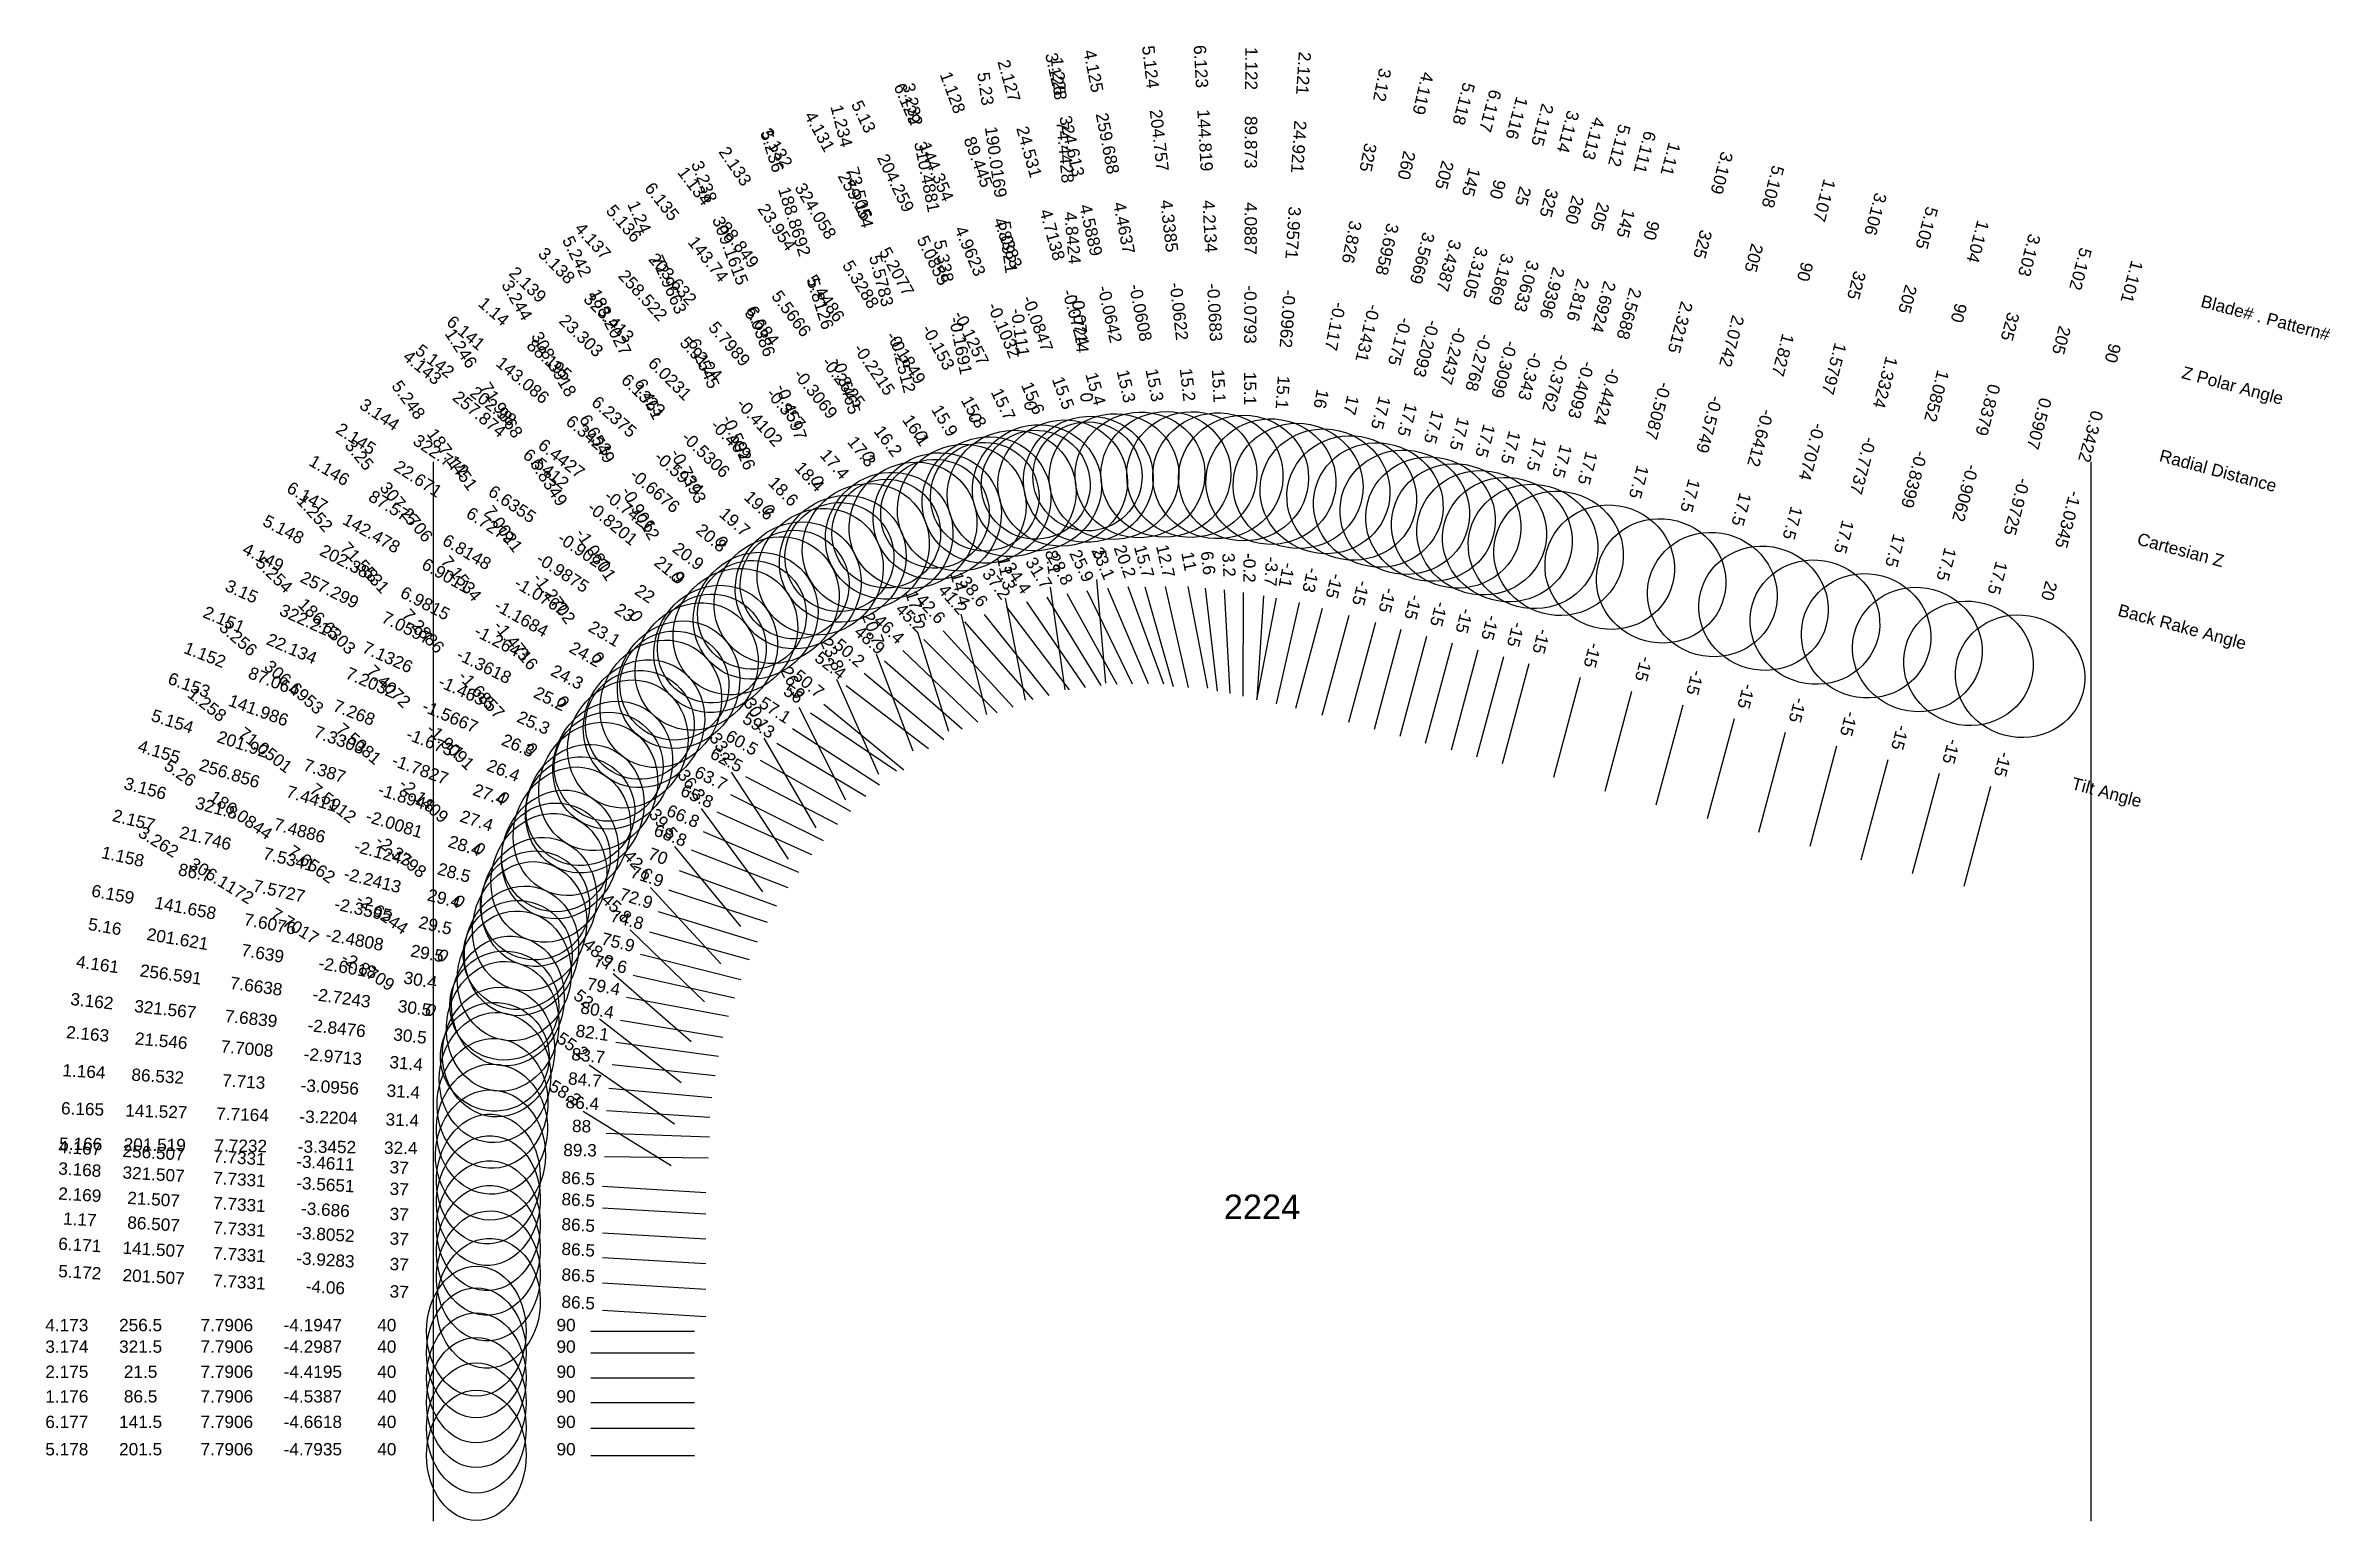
# Model space of a CAD drawing. Header units: inches. Extents: x 26.1 to 37.2, y 12.9 to 20.
import ezdxf
from ezdxf.enums import TextEntityAlignment as Align

# ---------------------------------------------------------------- set-up
doc = ezdxf.new("R2010")
doc.units = ezdxf.units.IN
doc.header["$MEASUREMENT"] = 0
for name, color, linetype, true_color in [('Blade_1', 30, 'Continuous', 0xff7f00), ('Blade_2', 7, 'Continuous', 0xcccc00), ('Blade_3', 7, 'Continuous', 0x00cc00), ('Blade_4', 7, 'Continuous', 0x00cccc), ('Blade_5', 7, 'Continuous', 0x0066cc), ('Blade_6', 190, 'Continuous', 0x7f00ff)]:
    doc.layers.add(name, color=color, linetype=linetype, true_color=true_color)
doc.styles.get("Standard").update_dxf_attribs({"font": 'arial.ttf'})

msp = doc.modelspace()

# ---------------------------------------------------------------- linework, layer by layer
for p, q in [((28, 18), (28, 12.888)), ((36, 18), (36, 12.888))]:
    msp.add_line(p, q)
at = {"layer": 'Blade_1'}
for p, q in [((31.201, 17.431), (31.245, 16.932)), ((31.352, 17.398), (31.524, 16.928)), ((31.909, 17.369), (31.907, 16.869)), ((30.546, 17.265), (30.67, 16.78)), ((30.767, 17.298), (31.069, 16.9)), ((32.547, 17.224), (32.417, 16.741)), ((30.178, 17.04), (30.554, 16.711)), ((33.288, 17.025), (33.159, 16.542)), ((29.947, 16.95), (30.149, 16.492)), ((34.03, 16.826), (33.901, 16.343)), ((29.659, 16.642), (30.089, 16.387)), ((34.772, 16.627), (34.643, 16.144)), ((29.439, 16.502), (29.713, 16.083)), ((35.515, 16.433), (35.386, 15.95)), ((29.246, 16.127), (29.712, 15.946)), ((29.05, 15.946), (29.388, 15.578)), ((28.966, 15.522), (29.454, 15.414)), ((28.803, 15.312), (29.197, 15.005)), ((28.837, 14.87), (29.336, 14.838)), ((28.817, 14.161), (29.316, 14.131)), ((28.761, 13.461), (29.261, 13.461))]:
    msp.add_line(p, q, dxfattribs=at)
for centre, major_axis, ratio in [((31.162, 17.915), (0.295, 0.108), 0.963559), ((31.158, 17.929), (0.262, 0.023), 1), ((31.911, 17.921), (0.314, -0.001), 0.965468), ((30.433, 17.737), (0.25, 0.19), 0.960276), ((32.689, 17.756), (0.303, -0.081), 0.953717), ((30.422, 17.749), (0.254, 0.065), 1), ((33.431, 17.558), (0.303, -0.081), 0.953717), ((29.762, 17.403), (0.207, 0.236), 0.941286), ((29.745, 17.407), (0.24, 0.106), 1), ((34.173, 17.359), (0.303, -0.081), 0.953717), ((34.915, 17.16), (0.303, -0.081), 0.953717), ((29.185, 16.924), (0.16, 0.27), 0.919505), ((29.165, 16.92), (0.22, 0.144), 1), ((35.658, 16.965), (0.303, -0.081), 0.939693), ((28.732, 16.326), (0.114, 0.293), 0.895777), ((28.711, 16.314), (0.193, 0.178), 1), ((28.409, 15.62), (0.162, 0.207), 1), ((28.427, 15.64), (0.068, 0.307), 0.870696), ((28.287, 14.904), (0.02, 0.313), 0.853282), ((28.267, 14.195), (0.019, 0.313), 0.798976), ((28.209, 13.461), (0, 0.314), 0.766045)]:
    msp.add_ellipse(centre, major_axis=major_axis, ratio=ratio, dxfattribs=at)
at = {"layer": 'Blade_2'}
for p, q in [((30.863, 17.324), (31.146, 16.911)), ((31.435, 17.397), (31.571, 16.915)), ((32.007, 17.353), (31.975, 16.855)), ((30.267, 17.089), (30.629, 16.744)), ((32.67, 17.19), (32.541, 16.708)), ((29.735, 16.713), (30.155, 16.441)), ((29.304, 16.216), (29.763, 16.02)), ((29.001, 15.624), (29.485, 15.502)), ((28.848, 14.978), (29.346, 14.932)), ((28.817, 14.28), (29.316, 14.25)), ((28.761, 13.58), (29.261, 13.58))]:
    msp.add_line(p, q, dxfattribs=at)
for centre, major_axis, ratio in [((31.286, 17.928), (0.302, 0.085), 0.963979), ((32.043, 17.904), (0.313, -0.02), 0.96565), ((30.551, 17.778), (0.259, 0.178), 0.960904), ((32.813, 17.723), (0.303, -0.081), 0.953717), ((29.868, 17.469), (0.217, 0.227), 0.942024), ((29.272, 17.012), (0.171, 0.264), 0.920233), ((28.797, 16.433), (0.124, 0.289), 0.896342), ((28.466, 15.759), (0.077, 0.304), 0.871081), ((28.299, 15.029), (0.029, 0.313), 0.853406), ((28.267, 14.314), (0.019, 0.313), 0.798976), ((28.209, 13.58), (0, 0.314), 0.766045)]:
    msp.add_ellipse(centre, major_axis=major_axis, ratio=ratio, dxfattribs=at)
at = {"layer": 'Blade_3'}
for p, q in [((30.76, 17.341), (30.858, 16.85)), ((30.961, 17.346), (31.223, 16.92)), ((31.533, 17.398), (31.643, 16.91)), ((32.069, 17.342), (31.973, 16.851)), ((30.368, 17.142), (30.722, 16.789)), ((32.794, 17.157), (32.665, 16.674)), ((30.138, 17.073), (30.315, 16.605)), ((33.536, 16.959), (33.406, 16.476)), ((29.822, 16.789), (30.236, 16.509)), ((34.278, 16.76), (34.148, 16.277)), ((29.596, 16.666), (29.847, 16.234)), ((35.019, 16.561), (34.89, 16.078)), ((29.37, 16.31), (29.826, 16.105)), ((29.165, 16.143), (29.483, 15.757)), ((29.044, 15.731), (29.526, 15.599)), ((28.869, 15.53), (29.245, 15.202)), ((28.864, 15.092), (29.361, 15.038)), ((28.724, 14.866), (29.149, 14.604)), ((28.817, 14.401), (29.316, 14.371)), ((28.761, 13.701), (29.261, 13.701))]:
    msp.add_line(p, q, dxfattribs=at)
for centre, major_axis, ratio in [((31.411, 17.936), (0.306, 0.069), 0.964359), ((32.174, 17.883), (0.308, -0.06), 0.961262), ((30.671, 17.815), (0.267, 0.165), 0.961503), ((30.662, 17.831), (0.257, 0.051), 1), ((32.937, 17.69), (0.303, -0.081), 0.953717), ((29.977, 17.531), (0.221, 0.223), 0.947961), ((29.961, 17.54), (0.246, 0.093), 1), ((33.678, 17.491), (0.303, -0.081), 0.953717), ((34.42, 17.293), (0.303, -0.081), 0.953717), ((29.364, 17.097), (0.176, 0.26), 0.927018), ((35.162, 17.094), (0.303, -0.081), 0.953717), ((29.345, 17.099), (0.227, 0.132), 1), ((28.867, 16.536), (0.129, 0.286), 0.903825), ((28.847, 16.528), (0.203, 0.167), 1), ((28.511, 15.876), (0.082, 0.303), 0.879147), ((28.492, 15.859), (0.173, 0.198), 1), ((28.316, 15.152), (0.034, 0.312), 0.861704), ((28.298, 15.129), (0.138, 0.223), 1), ((28.267, 14.435), (0.019, 0.313), 0.798976), ((28.209, 13.701), (0, 0.314), 0.766045)]:
    msp.add_ellipse(centre, major_axis=major_axis, ratio=ratio, dxfattribs=at)
at = {"layer": 'Blade_4'}
for p, q in [((31.058, 17.364), (31.299, 16.926)), ((31.642, 17.398), (31.737, 16.907)), ((32.18, 17.32), (32.068, 16.832)), ((30.461, 17.184), (30.799, 16.816)), ((32.918, 17.124), (32.788, 16.641)), ((29.885, 16.83), (30.272, 16.514)), ((29.435, 16.394), (29.883, 16.173)), ((29.086, 15.83), (29.564, 15.683)), ((28.882, 15.2), (29.378, 15.132)), ((28.817, 14.505), (29.316, 14.475)), ((28.761, 13.805), (29.261, 13.805))]:
    msp.add_line(p, q, dxfattribs=at)
for centre, major_axis, ratio in [((30.792, 17.847), (0.275, 0.151), 0.96207), ((31.536, 17.939), (0.308, 0.06), 0.964699), ((32.304, 17.857), (0.306, -0.071), 0.956305), ((33.06, 17.657), (0.303, -0.081), 0.953717), ((30.088, 17.59), (0.231, 0.212), 0.948678), ((29.459, 17.18), (0.199, 0.243), 0.927772), ((28.94, 16.638), (0.139, 0.282), 0.904491), ((28.559, 15.992), (0.092, 0.3), 0.879614), ((28.336, 15.276), (0.043, 0.311), 0.861908), ((28.267, 14.539), (0.019, 0.313), 0.798976), ((28.209, 13.805), (0, 0.314), 0.766045)]:
    msp.add_ellipse(centre, major_axis=major_axis, ratio=ratio, dxfattribs=at)
at = {"layer": 'Blade_5'}
for p, q in [((30.978, 17.394), (31.049, 16.899)), ((31.155, 17.378), (31.374, 16.929)), ((31.725, 17.39), (31.783, 16.893)), ((30.564, 17.228), (30.894, 16.852)), ((32.29, 17.292), (32.161, 16.809)), ((30.338, 17.177), (30.488, 16.7)), ((33.041, 17.091), (32.912, 16.608)), ((29.994, 16.921), (30.391, 16.616)), ((33.783, 16.892), (33.654, 16.409)), ((29.765, 16.815), (29.991, 16.369)), ((34.525, 16.694), (34.395, 16.211)), ((29.508, 16.481), (29.952, 16.251)), ((35.267, 16.495), (35.137, 16.012)), ((29.294, 16.327), (29.59, 15.924)), ((29.137, 15.934), (29.612, 15.778)), ((28.951, 15.742), (29.31, 15.394)), ((28.905, 15.306), (29.398, 15.223)), ((28.754, 15.09), (29.165, 14.805)), ((28.828, 14.648), (29.328, 14.642)), ((28.817, 13.906), (29.316, 13.876)), ((28.761, 13.206), (29.261, 13.206))]:
    msp.add_line(p, q, dxfattribs=at)
for centre, major_axis, ratio in [((30.914, 17.874), (0.282, 0.137), 0.962603), ((31.661, 17.938), (0.312, 0.036), 0.964997), ((30.908, 17.889), (0.26, 0.037), 1), ((32.433, 17.825), (0.303, -0.081), 0.953717), ((30.201, 17.643), (0.236, 0.207), 0.954302), ((30.187, 17.653), (0.25, 0.079), 1), ((33.184, 17.624), (0.303, -0.081), 0.953717), ((33.926, 17.425), (0.303, -0.081), 0.953717), ((29.557, 17.257), (0.191, 0.249), 0.93429), ((29.539, 17.261), (0.234, 0.119), 1), ((34.668, 17.226), (0.303, -0.081), 0.953717), ((35.409, 17.027), (0.303, -0.081), 0.953717), ((29.018, 16.736), (0.145, 0.279), 0.911758), ((28.998, 16.73), (0.212, 0.155), 1), ((28.613, 16.105), (0.098, 0.298), 0.887497), ((28.593, 16.091), (0.183, 0.188), 1), ((28.344, 15.376), (0.15, 0.216), 1), ((28.361, 15.398), (0.052, 0.31), 0.862158), ((28.277, 14.655), (0.004, 0.314), 0.844795), ((28.267, 13.94), (0.019, 0.313), 0.798976), ((28.209, 13.206), (0, 0.314), 0.766045)]:
    msp.add_ellipse(centre, major_axis=major_axis, ratio=ratio, dxfattribs=at)
at = {"layer": 'Blade_6'}
for p, q in [((31.254, 17.39), (31.45, 16.93)), ((31.817, 17.381), (31.845, 16.882)), ((30.66, 17.262), (30.972, 16.872)), ((32.419, 17.258), (32.289, 16.775)), ((30.081, 16.979), (30.465, 16.659)), ((33.165, 17.058), (33.035, 16.575)), ((29.579, 16.56), (30.014, 16.314)), ((29.188, 16.028), (29.657, 15.857)), ((28.934, 15.417), (29.426, 15.325)), ((28.835, 14.761), (29.334, 14.743)), ((28.817, 14.038), (29.316, 14.008)), ((28.761, 13.338), (29.261, 13.338))]:
    msp.add_line(p, q, dxfattribs=at)
for centre, major_axis, ratio in [((31.038, 17.897), (0.289, 0.123), 0.9631), ((31.787, 17.932), (0.314, 0.018), 0.965253), ((32.561, 17.791), (0.303, -0.081), 0.953717), ((30.316, 17.693), (0.245, 0.196), 0.954982), ((33.308, 17.591), (0.303, -0.081), 0.953717), ((29.658, 17.332), (0.201, 0.241), 0.935045), ((29.099, 16.832), (0.155, 0.273), 0.912464), ((28.67, 16.217), (0.108, 0.295), 0.888044), ((28.392, 15.519), (0.058, 0.309), 0.870345), ((28.284, 14.78), (0.011, 0.314), 0.853245), ((28.267, 14.072), (0.019, 0.313), 0.798976), ((28.209, 13.338), (0, 0.314), 0.766045)]:
    msp.add_ellipse(centre, major_axis=major_axis, ratio=ratio, dxfattribs=at)

# ---------------------------------------------------------------- texts
for s, height, p in [('Blade# . Pattern#', 0.05937, (36.533, 18.777)), ('Z Polar Angle', 0.05937, (36.441, 18.433)), ('Radial Distance', 0.05937, (36.333, 18.032)), ('Cartesian Z', 0.05937, (36.226, 17.63)), ('Back Rake Angle', 0.05937, (36.133, 17.286)), ('Tilt Angle', 0.0594, (35.909, 16.45))]:
    msp.add_text(s, height=height, rotation=345).set_placement(p, align=Align.MIDDLE_LEFT)
msp.add_text('2224', height=0.1187).set_placement((32, 14.405), align=Align.MIDDLE_CENTER)
at = {"layer": 'Blade_1'}
for s, rotation, p in [('1.122', 269.7896, (31.919, 19.897)), ('1.128', 290.1624, (30.48, 19.771)), ('1.228', 275, (30.99, 19.846)), ('1.116', 255, (33.201, 19.665)), ('1.234', 284.4, (29.943, 19.613)), ('74.4428', 275, (31.021, 19.491)), ('89.873', 269.7896, (31.917, 19.541)), ('89.445', 290.1624, (30.603, 19.436)), ('1.11', 255, (33.943, 19.467)), ('1.134', 307.1694, (29.239, 19.312)), ('73.5054', 284.4, (30.032, 19.268)), ('90', 255, (33.109, 19.321)), ('1.107', 255, (34.685, 19.268)), ('1.24', 293.8, (28.969, 19.169)), ('4.8424', 275, (31.057, 19.077)), ('4.0887', 269.7896, (31.916, 19.125)), ('88.849', 307.1694, (29.454, 19.029)), ('4.8383', 290.1624, (30.746, 19.046)), ('90', 255, (33.851, 19.123)), ('1.104', 255, (35.426, 19.069)), ('72.9663', 293.8, (29.112, 18.843)), ('5.5783', 284.4, (30.135, 18.866)), ('3.3105', 255, (33.001, 18.92)), ('1.101', 255, (36.169, 18.875)), ('90', 255, (34.592, 18.924)), ('1.14', 318.855, (28.274, 18.703)), ('5.5666', 307.1694, (29.706, 18.697)), ('-0.0847', 290.1624, (30.89, 18.656)), ('-0.0714', 275, (31.093, 18.663)), ('-0.0793', 269.7896, (31.914, 18.71)), ('2.5688', 255, (33.743, 18.721)), ('90', 255, (35.334, 18.725)), ('1.246', 303.2, (28.111, 18.531)), ('-0.2437', 255, (32.894, 18.518)), ('88.195', 318.855, (28.542, 18.469)), ('6.2545', 293.8, (29.28, 18.462)), ('-0.2512', 284.4, (30.238, 18.463)), ('1.827', 255, (34.485, 18.522)), ('90', 255, (36.077, 18.531)), ('-0.2625', 307.1694, (29.957, 18.366)), ('15.1', 269.7896, (31.913, 18.353)), ('-0.4424', 255, (33.635, 18.32)), ('1.0852', 255, (35.227, 18.324)), ('71.9868', 303.2, (28.306, 18.233)), ('6.2375', 318.855, (28.855, 18.195)), ('15.5', 290.1624, (31.013, 18.322)), ('0', 275, (31.124, 18.308)), ('-0.5926', 293.8, (29.448, 18.082)), ('17.5', 255, (32.801, 18.174)), ('-0.6412', 255, (34.377, 18.121)), ('0.3422', 255, (35.97, 18.129)), ('16.2', 307.1694, (30.172, 18.082)), ('0', 284.4, (30.327, 18.118)), ('1.146', 329.3104, (27.485, 17.933)), ('6.8349', 303.2, (28.534, 17.885)), ('-0.5974', 318.855, (29.168, 17.922)), ('17.5', 255, (33.543, 17.976)), ('-0.8399', 255, (35.119, 17.922)), ('87.575', 329.3104, (27.792, 17.751)), ('1.252', 312.6, (27.408, 17.731)), ('19.7', 318.855, (29.437, 17.687)), ('0', 293.8, (29.592, 17.756)), ('17.5', 255, (34.285, 17.777)), ('-1.0345', 255, (35.862, 17.728)), ('6.8148', 329.3104, (28.149, 17.539)), ('-1.0801', 303.2, (28.761, 17.537)), ('17.5', 255, (35.027, 17.578)), ('71.5531', 312.6, (27.65, 17.469)), ('5', 275, (31.191, 17.549)), ('20.2', 290.1624, (31.311, 17.509)), ('-0.2', 269.7896, (31.91, 17.488)), ('-1.0762', 329.3104, (28.507, 17.326)), ('14.4', 284.4, (30.516, 17.38)), ('37.2', 307.1694, (30.695, 17.393)), ('20', 255, (35.77, 17.384)), ('-15', 255, (32.577, 17.338)), ('7.2886', 312.6, (27.931, 17.163)), ('23.1', 329.3104, (28.813, 17.145)), ('0', 303.2, (28.956, 17.239)), ('48.9', 318.855, (30.088, 17.118)), ('1.152', 338.8029, (26.889, 17.041)), ('23.8', 293.8, (29.899, 17.059)), ('-15', 255, (33.319, 17.14)), ('87.064', 338.8029, (27.221, 16.912)), ('-15', 255, (34.061, 16.941)), ('1.258', 322, (26.892, 16.805)), ('-1.6857', 312.6, (28.212, 16.857)), ('7.268', 338.8029, (27.609, 16.762)), ('59.3', 329.3104, (29.557, 16.703)), ('-15', 255, (34.803, 16.742)), ('71.0501', 322, (27.173, 16.586)), ('-1.6737', 338.8029, (27.996, 16.612)), ('33.2', 303.2, (29.374, 16.601)), ('26.4', 338.8029, (28.329, 16.483)), ('0', 312.6, (28.453, 16.595)), ('-15', 255, (35.546, 16.547)), ('7.5912', 322, (27.5, 16.33)), ('68.8', 338.8029, (29.135, 16.17)), ('1.158', 347.5726, (26.497, 16.066)), ('-2.3798', 322, (27.828, 16.074)), ('42.6', 312.6, (28.969, 16.034)), ('86.7', 347.5726, (26.845, 15.989)), ('7.5727', 347.5726, (27.251, 15.9)), ('-2.3595', 347.5726, (27.657, 15.81)), ('0', 322, (28.108, 15.855)), ('29.5', 347.5726, (28.005, 15.734)), ('77.6', 347.5726, (28.85, 15.547)), ('52', 322, (28.709, 15.385)), ('1.164', 356.3989, (26.314, 15.029)), ('86.532', 356.3989, (26.67, 15.006)), ('7.713', 356.3989, (27.085, 14.98)), ('-3.0956', 356.3989, (27.5, 14.954)), ('31.4', 356.3989, (27.855, 14.932)), ('86.4', 356.3989, (28.719, 14.877)), ('1.17', 356.5182, (26.294, 14.315)), ('86.507', 356.5182, (26.65, 14.293)), ('7.7331', 356.5182, (27.064, 14.268)), ('-3.8052', 356.5182, (27.479, 14.243)), ('37', 356.5182, (27.835, 14.221)), ('86.5', 356.5182, (28.699, 14.169)), ('1.176', 360, (26.233, 13.461)), ('86.5', 360, (26.589, 13.461)), ('7.7906', 360, (27.005, 13.461)), ('-4.5387', 360, (27.42, 13.461)), ('40', 360, (27.777, 13.461)), ('90', 360, (28.642, 13.461))]:
    msp.add_text(s, height=0.0594, rotation=rotation, dxfattribs=at).set_placement(p, align=Align.CENTER)
at = {"layer": 'Blade_2'}
for s, rotation, p in [('2.121', 266.2793, (32.171, 19.876)), ('2.127', 285.7018, (30.751, 19.83)), ('24.921', 266.2793, (32.148, 19.521)), ('2.115', 255, (33.325, 19.632)), ('2.133', 304.4301, (29.434, 19.409)), ('24.531', 285.7018, (30.848, 19.487)), ('25', 255, (33.232, 19.288)), ('23.954', 304.4301, (29.635, 19.115)), ('4.7138', 285.7018, (30.96, 19.087)), ('3.9571', 266.2793, (32.121, 19.106)), ('3.1869', 255, (33.125, 18.887)), ('2.139', 316.3903, (28.437, 18.833)), ('5.4486', 304.4301, (29.87, 18.772)), ('-0.0724', 285.7018, (31.073, 18.687)), ('-0.0962', 266.2793, (32.094, 18.691)), ('23.303', 316.3903, (28.695, 18.587)), ('-0.2215', 304.4301, (30.105, 18.429)), ('-0.2768', 255, (33.017, 18.485)), ('6.1323', 316.3903, (28.995, 18.3)), ('15.4', 285.7018, (31.169, 18.344)), ('15.1', 266.2793, (32.071, 18.336)), ('16.1', 304.4301, (30.307, 18.135)), ('17.5', 255, (32.925, 18.141)), ('2.145', 327.1, (27.613, 18.086)), ('-0.5306', 316.3903, (29.296, 18.014)), ('22.671', 327.1, (27.912, 17.893)), ('6.7279', 327.1, (28.261, 17.667)), ('19.6', 316.3903, (29.554, 17.768)), ('-0.9875', 327.1, (28.61, 17.441)), ('15.7', 285.7018, (31.403, 17.511)), ('-3.7', 266.2793, (32.015, 17.472)), ('34.4', 304.4301, (30.796, 17.422)), ('23', 327.1, (28.909, 17.248)), ('-15', 255, (32.701, 17.305)), ('2.151', 336.8272, (26.98, 17.211)), ('46.4', 316.3903, (30.181, 17.171)), ('22.134', 336.8272, (27.307, 17.071)), ('7.2032', 336.8272, (27.689, 16.907)), ('57.1', 327.1, (29.635, 16.777)), ('-1.5667', 336.8272, (28.071, 16.744)), ('26.3', 336.8272, (28.399, 16.604)), ('2.157', 345.8527, (26.549, 16.242)), ('66.8', 336.8272, (29.195, 16.263)), ('21.746', 345.8527, (26.895, 16.155)), ('7.5341', 345.8527, (27.298, 16.053)), ('-2.2413', 345.8527, (27.701, 15.952)), ('29.4', 345.8527, (28.046, 15.864)), ('75.9', 345.8527, (28.886, 15.653)), ('2.163', 354.7329, (26.331, 15.21)), ('21.546', 354.7329, (26.686, 15.177)), ('7.7008', 354.7329, (27.1, 15.139)), ('-2.9713', 354.7329, (27.514, 15.101)), ('31.4', 354.7329, (27.868, 15.068)), ('84.7', 354.7329, (28.73, 14.989)), ('2.169', 356.5182, (26.294, 14.434)), ('21.507', 356.5182, (26.65, 14.412)), ('7.7331', 356.5182, (27.064, 14.387)), ('-3.686', 356.5182, (27.479, 14.362)), ('37', 356.5182, (27.835, 14.34)), ('86.5', 356.5182, (28.699, 14.288)), ('2.175', 360, (26.233, 13.58)), ('21.5', 360, (26.589, 13.58)), ('7.7906', 360, (27.005, 13.58)), ('-4.4195', 360, (27.42, 13.58)), ('40', 360, (27.777, 13.58)), ('90', 360, (28.642, 13.58))]:
    msp.add_text(s, height=0.0594, rotation=rotation, dxfattribs=at).set_placement(p, align=Align.CENTER)
at = {"layer": 'Blade_3'}
for s, rotation, p in [('3.126', 282.7262, (30.976, 19.864)), ('3.12', 259, (32.551, 19.823)), ('3.232', 281.3, (30.285, 19.719)), ('324.613', 282.7262, (31.054, 19.516)), ('3.114', 255, (33.448, 19.599)), ('3.132', 301.6554, (29.634, 19.498)), ('310.4881', 281.3, (30.355, 19.369)), ('325', 259, (32.483, 19.473)), ('3.238', 290.7, (29.281, 19.341)), ('3.109', 255, (34.19, 19.4)), ('324.058', 301.6554, (29.821, 19.194)), ('325', 255, (33.356, 19.255)), ('3.106', 255, (34.932, 19.202)), ('309.1615', 290.7, (29.407, 19.008)), ('4.5889', 282.7262, (31.146, 19.111)), ('3.826', 259, (32.404, 19.065)), ('325', 255, (34.098, 19.056)), ('3.103', 255, (35.674, 19.003)), ('3.138', 315.1554, (28.576, 18.925)), ('5.3288', 301.6554, (30.039, 18.84)), ('5.338', 281.3, (30.436, 18.962)), ('3.0633', 255, (33.248, 18.854)), ('3.244', 300.1, (28.38, 18.764)), ('325', 255, (34.84, 18.858)), ('323.413', 315.1554, (28.828, 18.674)), ('6.0386', 290.7, (29.554, 18.619)), ('-0.0642', 282.7262, (31.237, 18.705)), ('-0.117', 259, (32.325, 18.658)), ('2.3215', 255, (33.99, 18.655)), ('-0.1691', 281.3, (30.517, 18.554)), ('325', 255, (35.581, 18.659)), ('308.3918', 300.1, (28.558, 18.456)), ('-0.1849', 301.6554, (30.257, 18.487)), ('-0.3099', 255, (33.141, 18.452)), ('1.5797', 255, (34.732, 18.456)), ('6.0231', 315.1554, (29.123, 18.38)), ('15.3', 282.7262, (31.316, 18.358)), ('3.144', 325.9796, (27.726, 18.203)), ('-0.4597', 290.7, (29.701, 18.23)), ('16', 259, (32.257, 18.308)), ('-0.5087', 255, (33.883, 18.253)), ('0.8379', 255, (35.474, 18.257)), ('6.6549', 300.1, (28.767, 18.096)), ('15.9', 301.6554, (30.444, 18.183)), ('0', 281.3, (30.587, 18.205)), ('3.25', 309.5, (27.622, 18.014)), ('322.772', 325.9796, (28.022, 18.004)), ('-0.469', 315.1554, (29.417, 18.087)), ('17.5', 255, (33.049, 18.108)), ('-0.7074', 255, (34.625, 18.055)), ('17.5', 255, (33.79, 17.909)), ('-0.9062', 255, (35.366, 17.856)), ('307.2706', 309.5, (27.849, 17.739)), ('6.6355', 325.9796, (28.366, 17.771)), ('-0.9012', 300.1, (28.975, 17.737)), ('18.6', 315.1554, (29.67, 17.836)), ('0', 290.7, (29.827, 17.897)), ('17.5', 255, (34.532, 17.711)), ('-0.9027', 325.9796, (28.711, 17.539)), ('7.1534', 309.5, (28.113, 17.418)), ('11.3', 281.3, (30.737, 17.457)), ('31.7', 301.6554, (30.898, 17.447)), ('12.7', 282.7262, (31.506, 17.514)), ('17.5', 255, (35.274, 17.512)), ('3.15', 335.7874, (27.065, 17.347)), ('0', 300.1, (29.154, 17.429)), ('-11', 259, (32.091, 17.458)), ('322.215', 335.7874, (27.39, 17.201)), ('22', 325.9796, (29.006, 17.339)), ('-15', 255, (32.825, 17.272)), ('3.256', 318.9, (27.041, 17.125)), ('-1.4716', 309.5, (28.377, 17.097)), ('20.7', 290.7, (30.096, 17.184)), ('45.2', 315.1554, (30.284, 17.226)), ('7.1326', 335.7874, (27.769, 17.03)), ('-15', 255, (33.566, 17.073)), ('306.6953', 318.9, (27.31, 16.89)), ('-1.4636', 335.7874, (28.148, 16.86)), ('0', 309.5, (28.604, 16.823)), ('56', 325.9796, (29.723, 16.855)), ('-15', 255, (34.308, 16.875)), ('25.3', 335.7874, (28.473, 16.714)), ('30.1', 300.1, (29.536, 16.769)), ('7.5081', 318.9, (27.623, 16.617)), ('-15', 255, (35.05, 16.676)), ('3.156', 344.7716, (26.604, 16.395)), ('-2.1409', 318.9, (27.936, 16.344)), ('65.8', 335.7874, (29.262, 16.359)), ('321.8', 344.7716, (26.948, 16.301)), ('39.5', 309.5, (29.089, 16.234)), ('3.262', 328.3, (26.66, 16.141)), ('7.4886', 344.7716, (27.349, 16.192)), ('-2.1243', 344.7716, (27.75, 16.083)), ('0', 318.9, (28.205, 16.11)), ('306.1172', 328.3, (26.964, 15.953)), ('28.5', 344.7716, (28.094, 15.989)), ('7.7017', 328.3, (27.317, 15.735)), ('74.8', 344.7716, (28.929, 15.762)), ('48.9', 318.9, (28.779, 15.608)), ('-2.8709', 328.3, (27.671, 15.517)), ('3.162', 353.7493, (26.351, 15.368)), ('321.567', 353.7493, (26.705, 15.329)), ('7.6839', 353.7493, (27.119, 15.284)), ('0', 328.3, (27.974, 15.329)), ('-2.8476', 353.7493, (27.532, 15.238)), ('30.5', 353.7493, (27.886, 15.2)), ('83.7', 353.7493, (28.746, 15.105)), ('58.3', 328.3, (28.623, 14.929)), ('3.168', 356.5182, (26.294, 14.555)), ('321.507', 356.5182, (26.65, 14.533)), ('7.7331', 356.5182, (27.064, 14.508)), ('-3.5651', 356.5182, (27.479, 14.483)), ('37', 356.5182, (27.835, 14.461)), ('86.5', 356.5182, (28.699, 14.409)), ('3.174', 360, (26.233, 13.701)), ('321.5', 360, (26.589, 13.701)), ('7.7906', 360, (27.005, 13.701)), ('-4.2987', 360, (27.42, 13.701)), ('40', 360, (27.777, 13.701)), ('90', 360, (28.642, 13.701))]:
    msp.add_text(s, height=0.0594, rotation=rotation, dxfattribs=at).set_placement(p, align=Align.CENTER)
at = {"layer": 'Blade_4'}
for s, rotation, p in [('4.125', 281.0295, (31.158, 19.879)), ('4.119', 257, (32.749, 19.783)), ('4.131', 298.7986, (29.84, 19.579)), ('259.688', 281.0295, (31.226, 19.53)), ('4.113', 255, (33.572, 19.566)), ('260', 257, (32.669, 19.436)), ('259.16', 298.7986, (30.012, 19.267)), ('4.4637', 281.0295, (31.306, 19.122)), ('260', 255, (33.48, 19.222)), ('4.137', 312.5884, (28.75, 19.045)), ('3.6958', 257, (32.575, 19.031)), ('5.2077', 298.7986, (30.212, 18.903)), ('258.522', 312.5884, (28.991, 18.783)), ('-0.0608', 281.0295, (31.385, 18.714)), ('2.9396', 255, (33.372, 18.821)), ('-0.1431', 257, (32.482, 18.626)), ('-0.153', 298.7986, (30.412, 18.538)), ('4.143', 320.683, (27.93, 18.432)), ('5.9124', 312.5884, (29.272, 18.477)), ('-0.343', 255, (33.265, 18.419)), ('15.3', 281.0295, (31.453, 18.364)), ('257.874', 320.683, (28.205, 18.207)), ('15.8', 298.7986, (30.584, 18.226)), ('17', 257, (32.402, 18.279)), ('-0.4102', 312.5884, (29.554, 18.171)), ('17.5', 255, (33.172, 18.075)), ('6.5412', 320.683, (28.527, 17.943)), ('18.4', 312.5884, (29.795, 17.908)), ('-0.8201', 320.683, (28.848, 17.68)), ('4.149', 333.7142, (27.168, 17.513)), ('21.9', 320.683, (29.124, 17.454)), ('28.8', 298.7986, (31.001, 17.468)), ('11', 281.0295, (31.619, 17.514)), ('257.299', 333.7142, (27.488, 17.356)), ('-13', 257, (32.207, 17.435)), ('42.6', 312.5884, (30.38, 17.271)), ('7.0597', 333.7142, (27.86, 17.172)), ('-15', 255, (32.948, 17.239)), ('-1.3618', 333.7142, (28.233, 16.988)), ('50.7', 320.683, (29.794, 16.906)), ('25.2', 333.7142, (28.552, 16.83)), ('4.155', 342.8931, (26.67, 16.573)), ('256.856', 342.8931, (27.01, 16.468)), ('7.4411', 342.8931, (27.408, 16.346)), ('63.7', 333.7142, (29.328, 16.447)), ('-2.0081', 342.8931, (27.805, 16.224)), ('28.4', 342.8931, (28.145, 16.119)), ('72.9', 342.8931, (28.972, 15.865)), ('4.161', 352.138, (26.378, 15.546)), ('256.591', 352.138, (26.731, 15.497)), ('7.6638', 352.138, (27.143, 15.44)), ('-2.7243', 352.138, (27.555, 15.384)), ('30.5', 352.138, (27.907, 15.335)), ('82.1', 352.138, (28.765, 15.216)), ('4.167', 356.5182, (26.294, 14.659)), ('256.507', 356.5182, (26.65, 14.637)), ('7.7331', 356.5182, (27.064, 14.612)), ('-3.4611', 356.5182, (27.479, 14.587)), ('37', 356.5182, (27.835, 14.565)), ('86.5', 356.5182, (28.699, 14.513)), ('4.173', 360, (26.233, 13.805)), ('256.5', 360, (26.589, 13.805)), ('7.7906', 360, (27.005, 13.805)), ('-4.1947', 360, (27.42, 13.805)), ('40', 360, (27.777, 13.805)), ('90', 360, (28.642, 13.805))]:
    msp.add_text(s, height=0.0594, rotation=rotation, dxfattribs=at).set_placement(p, align=Align.CENTER)
at = {"layer": 'Blade_5'}
for s, rotation, p in [('5.124', 276.6242, (31.433, 19.901)), ('5.23', 278.1, (30.637, 19.795)), ('5.13', 295.9133, (30.051, 19.652)), ('5.118', 255, (32.945, 19.734)), ('204.757', 276.6242, (31.475, 19.547)), ('5.112', 255, (33.696, 19.533)), ('5.236', 287.5, (29.609, 19.489)), ('190.0169', 278.1, (30.687, 19.442)), ('204.259', 295.9133, (30.206, 19.332)), ('205', 255, (32.852, 19.39)), ('5.108', 255, (34.437, 19.334)), ('188.8692', 287.5, (29.716, 19.15)), ('5.136', 311.1999, (28.899, 19.13)), ('4.3385', 276.6242, (31.523, 19.134)), ('205', 255, (33.603, 19.189)), ('5.105', 255, (35.179, 19.135)), ('5.242', 296.9, (28.668, 18.977)), ('5.0855', 295.9133, (30.388, 18.958)), ('5.0921', 278.1, (30.745, 19.031)), ('3.5669', 255, (32.745, 18.989)), ('203.632', 311.1999, (29.134, 18.862)), ('205', 255, (34.345, 18.99)), ('5.102', 255, (35.921, 18.937)), ('5.8126', 287.5, (29.841, 18.753)), ('-0.0622', 276.6242, (31.57, 18.722)), ('2.816', 255, (33.496, 18.787)), ('205', 255, (35.087, 18.791)), ('188.2027', 296.9, (28.829, 18.66)), ('5.7989', 311.1999, (29.408, 18.549)), ('-0.1257', 295.9133, (30.57, 18.584)), ('-0.111', 278.1, (30.804, 18.619)), ('-0.175', 255, (32.637, 18.587)), ('2.0742', 255, (34.238, 18.589)), ('205', 255, (35.829, 18.593)), ('5.142', 322.4311, (27.991, 18.462)), ('-0.3465', 287.5, (29.966, 18.357)), ('15.2', 276.6242, (31.612, 18.368)), ('-0.3762', 255, (33.388, 18.386)), ('1.3324', 255, (34.979, 18.39)), ('5.248', 306.3, (27.858, 18.281)), ('202.98', 322.4311, (28.273, 18.245)), ('6.461', 296.9, (29.017, 18.289)), ('-0.357', 311.1999, (29.681, 18.237)), ('15.7', 295.9133, (30.725, 18.264)), ('17.5', 255, (32.545, 18.243)), ('-0.5749', 255, (34.13, 18.187)), ('0.5907', 255, (35.721, 18.191)), ('0', 278.1, (30.854, 18.266)), ('187.1451', 306.3, (28.069, 17.994)), ('6.4427', 322.4311, (28.602, 17.992)), ('17.5', 255, (33.296, 18.042)), ('-0.7737', 255, (34.872, 17.988)), ('-0.7393', 296.9, (29.205, 17.918)), ('17.4', 311.1999, (29.916, 17.969)), ('0', 287.5, (30.073, 18.017)), ('17.5', 255, (34.038, 17.843)), ('-0.9725', 255, (35.614, 17.79)), ('7.0021', 306.3, (28.315, 17.659)), ('-0.7426', 322.4311, (28.932, 17.738)), ('5.148', 332.5487, (27.265, 17.647)), ('0', 296.9, (29.366, 17.601)), ('17.5', 255, (34.78, 17.644)), ('5.254', 315.8, (27.213, 17.433)), ('202.388', 332.5487, (27.581, 17.483)), ('20.9', 322.4311, (29.214, 17.521)), ('8.1', 278.1, (30.962, 17.512)), ('25.9', 295.9133, (31.104, 17.485)), ('6.6', 276.6242, (31.711, 17.508)), ('-1.2702', 306.3, (28.561, 17.324)), ('-15', 255, (32.321, 17.407)), ('17.5', 255, (35.521, 17.446)), ('186.6303', 315.8, (27.468, 17.185)), ('6.9815', 332.5487, (27.949, 17.291)), ('17.5', 287.5, (30.302, 17.29)), ('41.2', 311.1999, (30.486, 17.317)), ('-15', 255, (33.072, 17.206)), ('-1.2643', 332.5487, (28.318, 17.099)), ('7.4072', 315.8, (27.766, 16.895)), ('24.3', 332.5487, (28.634, 16.935)), ('0', 306.3, (28.772, 17.037)), ('26.9', 296.9, (29.711, 16.921)), ('52.4', 322.4311, (29.9, 16.994)), ('-15', 255, (33.814, 17.007)), ('5.154', 341.8937, (26.734, 16.719)), ('-15', 255, (34.556, 16.808)), ('201.92', 341.8937, (27.073, 16.609)), ('-1.9091', 315.8, (28.064, 16.605)), ('-15', 255, (35.297, 16.609)), ('5.26', 325.2, (26.763, 16.474)), ('7.387', 341.8937, (27.468, 16.48)), ('62.5', 332.5487, (29.403, 16.536)), ('-1.8948', 341.8937, (27.863, 16.35)), ('36.3', 306.3, (29.224, 16.423)), ('186.0844', 325.2, (27.056, 16.271)), ('27.4', 341.8937, (28.202, 16.24)), ('0', 315.8, (28.319, 16.357)), ('7.6562', 325.2, (27.397, 16.034)), ('71.9', 341.8937, (29.024, 15.971)), ('-2.6244', 325.2, (27.738, 15.796)), ('45.8', 315.8, (28.866, 15.825)), ('5.16', 350.4009, (26.412, 15.728)), ('201.621', 350.4009, (26.763, 15.668)), ('7.639', 350.4009, (27.173, 15.599)), ('-2.6018', 350.4009, (27.583, 15.53)), ('0', 325.2, (28.031, 15.593)), ('30.4', 350.4009, (27.934, 15.47)), ('80.4', 350.4009, (28.788, 15.326)), ('55.2', 325.2, (28.657, 15.158)), ('5.166', 359.2847, (26.3, 14.679)), ('201.519', 359.2847, (26.657, 14.675)), ('7.7232', 359.2847, (27.072, 14.67)), ('-3.3452', 359.2847, (27.488, 14.665)), ('32.4', 359.2847, (27.844, 14.66)), ('89.3', 359.2847, (28.709, 14.649)), ('5.172', 356.5182, (26.294, 14.06)), ('201.507', 356.5182, (26.65, 14.038)), ('7.7331', 356.5182, (27.064, 14.013)), ('-4.06', 356.5182, (27.479, 13.988)), ('37', 356.5182, (27.835, 13.966)), ('86.5', 356.5182, (28.699, 13.914)), ('5.178', 360, (26.233, 13.206)), ('201.5', 360, (26.589, 13.206)), ('7.7906', 360, (27.005, 13.206)), ('-4.7935', 360, (27.42, 13.206)), ('40', 360, (27.777, 13.206)), ('90', 360, (28.642, 13.206))]:
    msp.add_text(s, height=0.0594, rotation=rotation, dxfattribs=at).set_placement(p, align=Align.CENTER)
at = {"layer": 'Blade_6'}
for s, rotation, p in [('6.123', 273.2078, (31.676, 19.905)), ('6.129', 293.0998, (30.262, 19.715)), ('6.117', 255, (33.073, 19.7)), ('144.819', 273.2078, (31.696, 19.549)), ('144.354', 293.0998, (30.402, 19.387)), ('6.111', 255, (33.819, 19.5)), ('145', 255, (32.981, 19.356)), ('6.135', 308.6241, (29.082, 19.237)), ('4.2134', 273.2078, (31.719, 19.134)), ('145', 255, (33.727, 19.156)), ('143.74', 308.6241, (29.305, 18.959)), ('4.9623', 293.0998, (30.565, 19.005)), ('3.4387', 255, (32.873, 18.954)), ('-0.0683', 273.2078, (31.742, 18.719)), ('2.6924', 255, (33.619, 18.754)), ('5.684', 308.6241, (29.564, 18.634)), ('-0.1032', 293.0998, (30.728, 18.623)), ('6.141', 320.1506, (28.14, 18.599)), ('-0.2093', 255, (32.765, 18.553)), ('143.086', 320.1506, (28.414, 18.371)), ('-0.3069', 308.6241, (29.823, 18.31)), ('15.1', 273.2078, (31.762, 18.364)), ('-0.4093', 255, (33.512, 18.353)), ('15.6', 293.0998, (30.868, 18.295)), ('6.3423', 320.1506, (28.733, 18.104)), ('17.5', 255, (32.673, 18.209)), ('17.3', 308.6241, (30.046, 18.031)), ('17.5', 255, (33.42, 18.009)), ('6.147', 330.5071, (27.379, 17.805)), ('-0.6676', 320.1506, (29.052, 17.838)), ('142.478', 330.5071, (27.689, 17.629)), ('20.8', 320.1506, (29.325, 17.61)), ('6.9011', 330.5071, (28.05, 17.425)), ('23.1', 293.0998, (31.207, 17.499)), ('3.2', 273.2078, (31.811, 17.5)), ('38.6', 308.6241, (30.586, 17.355)), ('-15', 255, (32.449, 17.373)), ('-1.1684', 330.5071, (28.412, 17.22)), ('-15', 255, (33.196, 17.173)), ('24.2', 330.5071, (28.722, 17.045)), ('50.2', 320.1506, (29.99, 17.055)), ('6.153', 339.9506, (26.813, 16.895)), ('141.986', 339.9506, (27.148, 16.773)), ('7.3303', 339.9506, (27.538, 16.63)), ('60.5', 330.5071, (29.476, 16.619)), ('-1.7827', 339.9506, (27.928, 16.488)), ('27.4', 339.9506, (28.263, 16.366)), ('70', 339.9506, (29.076, 16.069)), ('6.159', 349.3713, (26.45, 15.884)), ('141.658', 349.3713, (26.8, 15.818)), ('7.6076', 349.3713, (27.208, 15.741)), ('-2.4808', 349.3713, (27.617, 15.665)), ('29.5', 349.3713, (27.967, 15.599)), ('79.4', 349.3713, (28.818, 15.439)), ('6.165', 358.0185, (26.308, 14.848)), ('141.527', 358.0185, (26.664, 14.836)), ('7.7164', 358.0185, (27.08, 14.821)), ('-3.2204', 358.0185, (27.495, 14.807)), ('31.4', 358.0185, (27.851, 14.795)), ('88', 358.0185, (28.716, 14.765)), ('6.171', 356.5182, (26.294, 14.192)), ('141.507', 356.5182, (26.65, 14.17)), ('7.7331', 356.5182, (27.064, 14.145)), ('-3.9283', 356.5182, (27.479, 14.12)), ('37', 356.5182, (27.835, 14.098)), ('86.5', 356.5182, (28.699, 14.045)), ('6.177', 360, (26.233, 13.338)), ('141.5', 360, (26.589, 13.338)), ('7.7906', 360, (27.005, 13.338)), ('-4.6618', 360, (27.42, 13.338)), ('40', 360, (27.777, 13.338)), ('90', 360, (28.642, 13.338))]:
    msp.add_text(s, height=0.0594, rotation=rotation, dxfattribs=at).set_placement(p, align=Align.CENTER)

doc.saveas('drawing.dxf')
